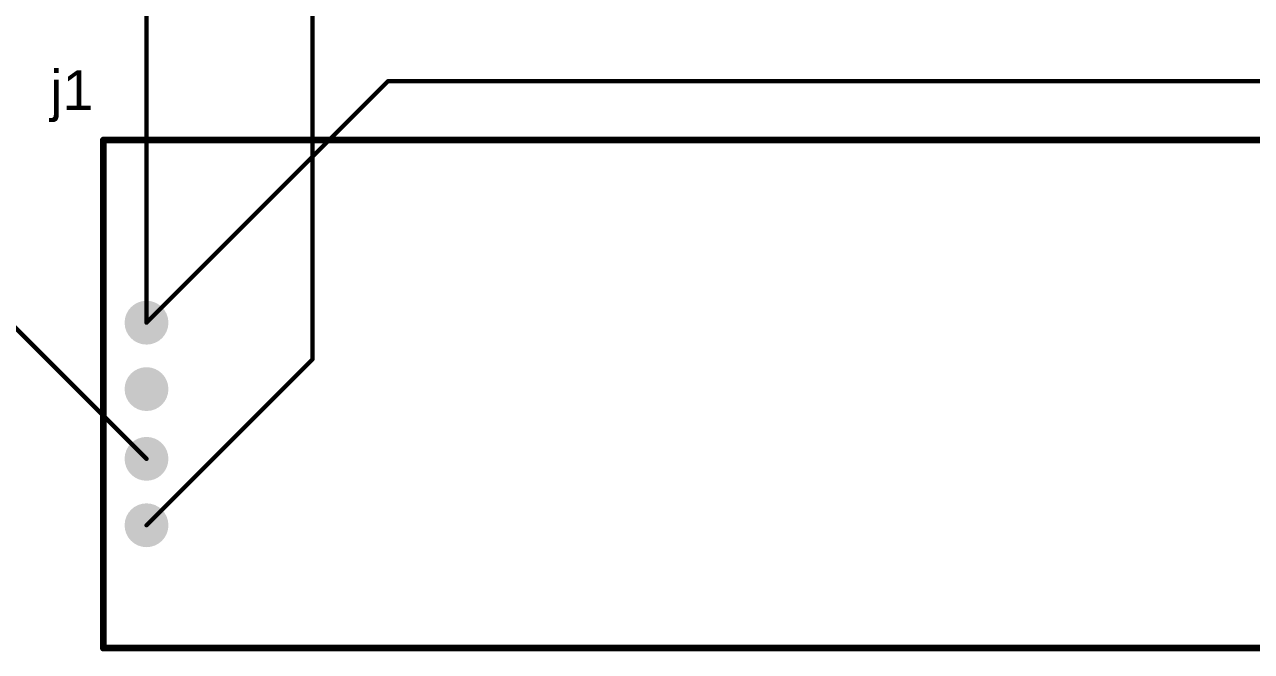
# Model space of a CAD drawing. Header units: inches. Extents: x -0.1 to 5.62, y -0.6 to 4.67.
# Drawn here: x 1.716 to 3.564, y -0.595 to 0.349 of the extents above; entities that cross this region are included whole.
import ezdxf

# ---------------------------------------------------------------- set-up
doc = ezdxf.new("R2010")
doc.units = ezdxf.units.IN
doc.header["$MEASUREMENT"] = 0
for name, color, linetype in [('Bottom Layer', 5, 'Continuous'), ('Bottom Solder', 6, 'Continuous'), ('Multi-Layer', 9, 'Continuous'), ('Pad Holes', 156, 'Continuous'), ('Top Layer', 1, 'Continuous'), ('Top Overlay', 2, 'Continuous'), ('Top Solder', 216, 'Continuous')]:
    doc.layers.add(name, color=color, linetype=linetype)
doc.styles.add('Arial', font='', dxfattribs={"height": 0.2})
doc.styles.get('Arial').set_extended_font_data('Arial')

# ---------------------------------------------------------------- blocks, each defined once
blk = doc.blocks.new('ZMBPT101_6')
at = {"layer": 'Bottom Layer'}
h = blk.add_hatch(color=5, dxfattribs=at)
edge = h.paths.add_edge_path()
edge.add_arc((-0.01, -1.715), 0.03, 0, 360)
h = blk.add_hatch(color=5, dxfattribs=at)
edge = h.paths.add_edge_path()
edge.add_arc((0.09, -1.715), 0.03, 0, 360)
h = blk.add_hatch(color=5, dxfattribs=at)
edge = h.paths.add_edge_path()
edge.add_arc((0.195, -1.715), 0.03, 0, 360)
h = blk.add_hatch(color=5, dxfattribs=at)
edge = h.paths.add_edge_path()
edge.add_arc((0.295, -1.715), 0.03, 0, 360)
at = {"layer": 'Bottom Solder'}
h = blk.add_hatch(color=6, dxfattribs=at)
edge = h.paths.add_edge_path()
edge.add_arc((-0.01, -1.715), 0.033, 0, 360)
h = blk.add_hatch(color=6, dxfattribs=at)
edge = h.paths.add_edge_path()
edge.add_arc((0.09, -1.715), 0.033, 0, 360)
h = blk.add_hatch(color=6, dxfattribs=at)
edge = h.paths.add_edge_path()
edge.add_arc((0.195, -1.715), 0.033, 0, 360)
h = blk.add_hatch(color=6, dxfattribs=at)
edge = h.paths.add_edge_path()
edge.add_arc((0.295, -1.715), 0.033, 0, 360)
at = {"layer": 'Multi-Layer'}
h = blk.add_hatch(color=9, dxfattribs=at)
edge = h.paths.add_edge_path()
edge.add_arc((-0.01, -1.715), 0.03, 0, 360)
h = blk.add_hatch(color=9, dxfattribs=at)
edge = h.paths.add_edge_path()
edge.add_arc((0.09, -1.715), 0.03, 0, 360)
h = blk.add_hatch(color=9, dxfattribs=at)
edge = h.paths.add_edge_path()
edge.add_arc((0.195, -1.715), 0.03, 0, 360)
h = blk.add_hatch(color=9, dxfattribs=at)
edge = h.paths.add_edge_path()
edge.add_arc((0.295, -1.715), 0.03, 0, 360)
at = {"layer": 'Pad Holes'}
h = blk.add_hatch(color=7, dxfattribs=at)
edge = h.paths.add_edge_path()
edge.add_arc((-0.01, -1.715), 0.015, 0, 360)
h = blk.add_hatch(color=7, dxfattribs=at)
edge = h.paths.add_edge_path()
edge.add_arc((0.09, -1.715), 0.015, 0, 360)
h = blk.add_hatch(color=7, dxfattribs=at)
edge = h.paths.add_edge_path()
edge.add_arc((0.195, -1.715), 0.015, 0, 360)
h = blk.add_hatch(color=7, dxfattribs=at)
edge = h.paths.add_edge_path()
edge.add_arc((0.295, -1.715), 0.015, 0, 360)
at = {"layer": 'Top Layer'}
h = blk.add_hatch(color=1, dxfattribs=at)
edge = h.paths.add_edge_path()
edge.add_arc((-0.01, -1.715), 0.03, 0, 360)
h = blk.add_hatch(color=1, dxfattribs=at)
edge = h.paths.add_edge_path()
edge.add_arc((0.09, -1.715), 0.03, 0, 360)
h = blk.add_hatch(color=1, dxfattribs=at)
edge = h.paths.add_edge_path()
edge.add_arc((0.195, -1.715), 0.03, 0, 360)
h = blk.add_hatch(color=1, dxfattribs=at)
edge = h.paths.add_edge_path()
edge.add_arc((0.295, -1.715), 0.03, 0, 360)
at = {"layer": 'Top Solder'}
h = blk.add_hatch(color=216, dxfattribs=at)
edge = h.paths.add_edge_path()
edge.add_arc((-0.01, -1.715), 0.033, 0, 360)
h = blk.add_hatch(color=216, dxfattribs=at)
edge = h.paths.add_edge_path()
edge.add_arc((0.09, -1.715), 0.033, 0, 360)
h = blk.add_hatch(color=216, dxfattribs=at)
edge = h.paths.add_edge_path()
edge.add_arc((0.195, -1.715), 0.033, 0, 360)
h = blk.add_hatch(color=216, dxfattribs=at)
edge = h.paths.add_edge_path()
edge.add_arc((0.295, -1.715), 0.033, 0, 360)
at = {"layer": 'Top Overlay', "const_width": 0.01}
for points in [[(-0.285, -1.78), (-0.285, 0.18)], [(0.48, -1.78), (0.48, 0.18)], [(0.48, -1.78), (-0.285, -1.78)]]:
    blk.add_lwpolyline(points, dxfattribs=at)
at = {"layer": 'Top Overlay', "const_width": 0.005}
for points in [[(-0.2875, -1.78, 1), (-0.2825, -1.78, 1)], [(-0.2875, -1.78, 1), (-0.2825, -1.78, 1)], [(0.4775, -1.78, 1), (0.4825, -1.78, 1)], [(0.4775, -1.78, 1), (0.4825, -1.78, 1)]]:
    blk.add_lwpolyline(points, format="xyb", close=True, dxfattribs=at)

msp = doc.modelspace()

# ---------------------------------------------------------------- linework, layer by layer
at = {"layer": 'Bottom Layer', "const_width": 0.0065}
for points in [[(0.76, 0.835), (1.9, -0.305)], [(2.15, -0.155), (2.15, 0.53)], [(1.9, -0.1), (1.9, 0.4267)], [(1.9, -0.405), (2.15, -0.155)]]:
    msp.add_lwpolyline(points, dxfattribs=at)
at = {"layer": 'Bottom Layer', "const_width": 0.00325}
for points in [[(1.8984, -0.1, 1), (1.9016, -0.1, 1)], [(2.1484, -0.155, 1), (2.1516, -0.155, 1)], [(2.1484, -0.155, 1), (2.1516, -0.155, 1)], [(1.8984, -0.305, 1), (1.9016, -0.305, 1)], [(1.8984, -0.405, 1), (1.9016, -0.405, 1)]]:
    msp.add_lwpolyline(points, format="xyb", close=True, dxfattribs=at)
at = {"layer": 'Top Layer', "const_width": 0.0065}
for points in [[(1.9, -0.1), (2.2635, 0.2635)], [(2.2635, 0.2635), (3.9855, 0.2635)]]:
    msp.add_lwpolyline(points, dxfattribs=at)
at = {"layer": 'Top Layer', "const_width": 0.00325}
for points in [[(2.2619, 0.2635, 1), (2.2651, 0.2635, 1)], [(2.2619, 0.2635, 1), (2.2651, 0.2635, 1)], [(1.8984, -0.1, 1), (1.9016, -0.1, 1)]]:
    msp.add_lwpolyline(points, format="xyb", close=True, dxfattribs=at)

# ---------------------------------------------------------------- block references
at = {"rotation": 270}
msp.add_blockref('ZMBPT101_6', (3.615, -0.11), dxfattribs=at)

# ---------------------------------------------------------------- texts
at = {"layer": 'Top Overlay', "style": 'Arial'}
msp.add_text('j1', height=0.06, dxfattribs=at).set_placement((1.755, 0.22))

doc.saveas('drawing.dxf')
